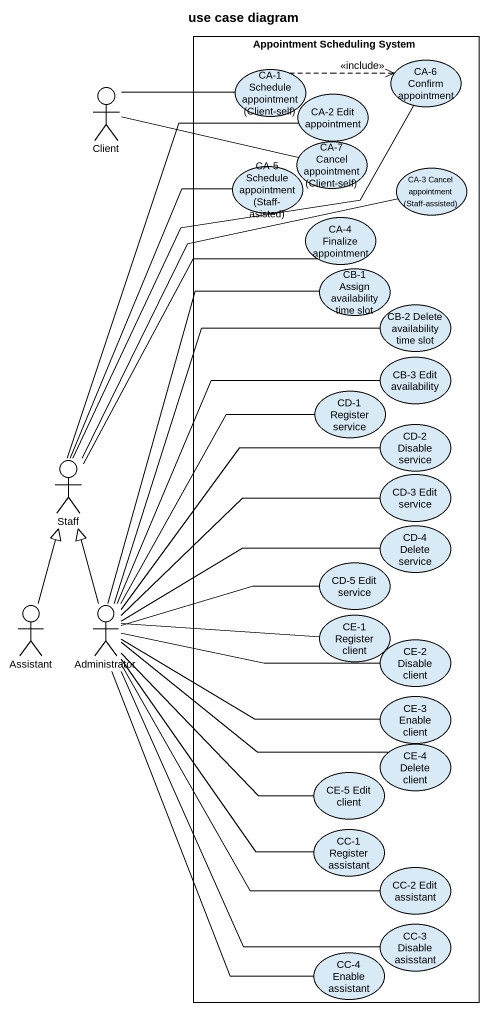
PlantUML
@startuml
title use case diagram
rectangle "Appointment Scheduling System" as Appointment_Scheduling {
  usecase "CA-6 Confirm appointment" as CA_6_Confirm_appointment
  usecase "CA-1 Schedule appointment (Client-self)" as CA_1_Schedule_appointment
  usecase "CA-2 Edit appointment" as CA_2_Edit_appointment
  usecase "CA-7 Cancel appointment (Client-self)" as CA_7_Cancel_appointment
  usecase "CA-5 Schedule appointment (Staff-asisted)" as CA_5_Schedule_appointment
  usecase "CA-3 Cancel appointment (Staff-assisted)" as CA_3_Cancel_appointment
  usecase "CA-4 Finalize appointment" as CA_4_Finalize_appointment
  usecase "CB-1 Assign availability time slot" as CB_1_Assign_availability
  usecase "CB-2 Delete availability time slot" as CB_2_Delete_availability
  usecase "CB-3 Edit availability" as CB_3_Edit_availability
  usecase "CD-1 Register service" as CD_1_Register_service
  usecase "CD-2 Disable service" as CD_2_Disable_service
  usecase "CD-3 Edit service" as CD_3_Edit_service
  usecase "CD-4 Delete service" as CD_4_Delete_service
  usecase "CD-5 Edit service" as CD_5_Edit_service
  usecase "CE-1 Register client" as CE_1_Register_client
  usecase "CE-2 Disable client" as CE_2_Disable_client
  usecase "CE-3 Enable client" as CE_3_Enable_client
  usecase "CE-4 Delete client" as CE_4_Delete_client
  usecase "CE-5 Edit client" as CE_5_Edit_client
  usecase "CC-1 Register assistant" as CC_1_Register_assistant
  usecase "CC-2 Edit assistant" as CC_2_Edit_assistant
  usecase "CC-4 Enable assistant" as CC_4_Enable_assistant
  usecase "CC-3 Disable asisstant" as CC_3_Disable_asisstant
}
actor Client
actor Staff
actor Assistant
actor Administrator
Client -right- CA_1_Schedule_appointment
Client -right- CA_7_Cancel_appointment
CA_1_Schedule_appointment .right.> CA_6_Confirm_appointment : <<include>>
Staff -up- CA_6_Confirm_appointment
Staff -up- CA_2_Edit_appointment
Staff -up- CA_5_Schedule_appointment
Staff -up- CA_3_Cancel_appointment
Staff -up- CA_4_Finalize_appointment
Assistant -up-|> Staff
Administrator -up- CB_1_Assign_availability
Administrator -up- CB_2_Delete_availability
Administrator -up- CB_3_Edit_availability
Administrator -up- CD_1_Register_service
Administrator -up- CD_2_Disable_service
Administrator -up-|> Staff
Administrator -right- CD_3_Edit_service
Administrator -right- CD_4_Delete_service
Administrator -right- CD_5_Edit_service
Administrator -right- CE_1_Register_client
Administrator -right- CE_2_Disable_client
Administrator -right- CE_3_Enable_client
Administrator -right- CE_4_Delete_client
Administrator -- CE_5_Edit_client
Administrator -- CC_1_Register_assistant
Administrator -- CC_2_Edit_assistant
Administrator -- CC_4_Enable_assistant
Administrator -- CC_3_Disable_asisstant
@enduml
